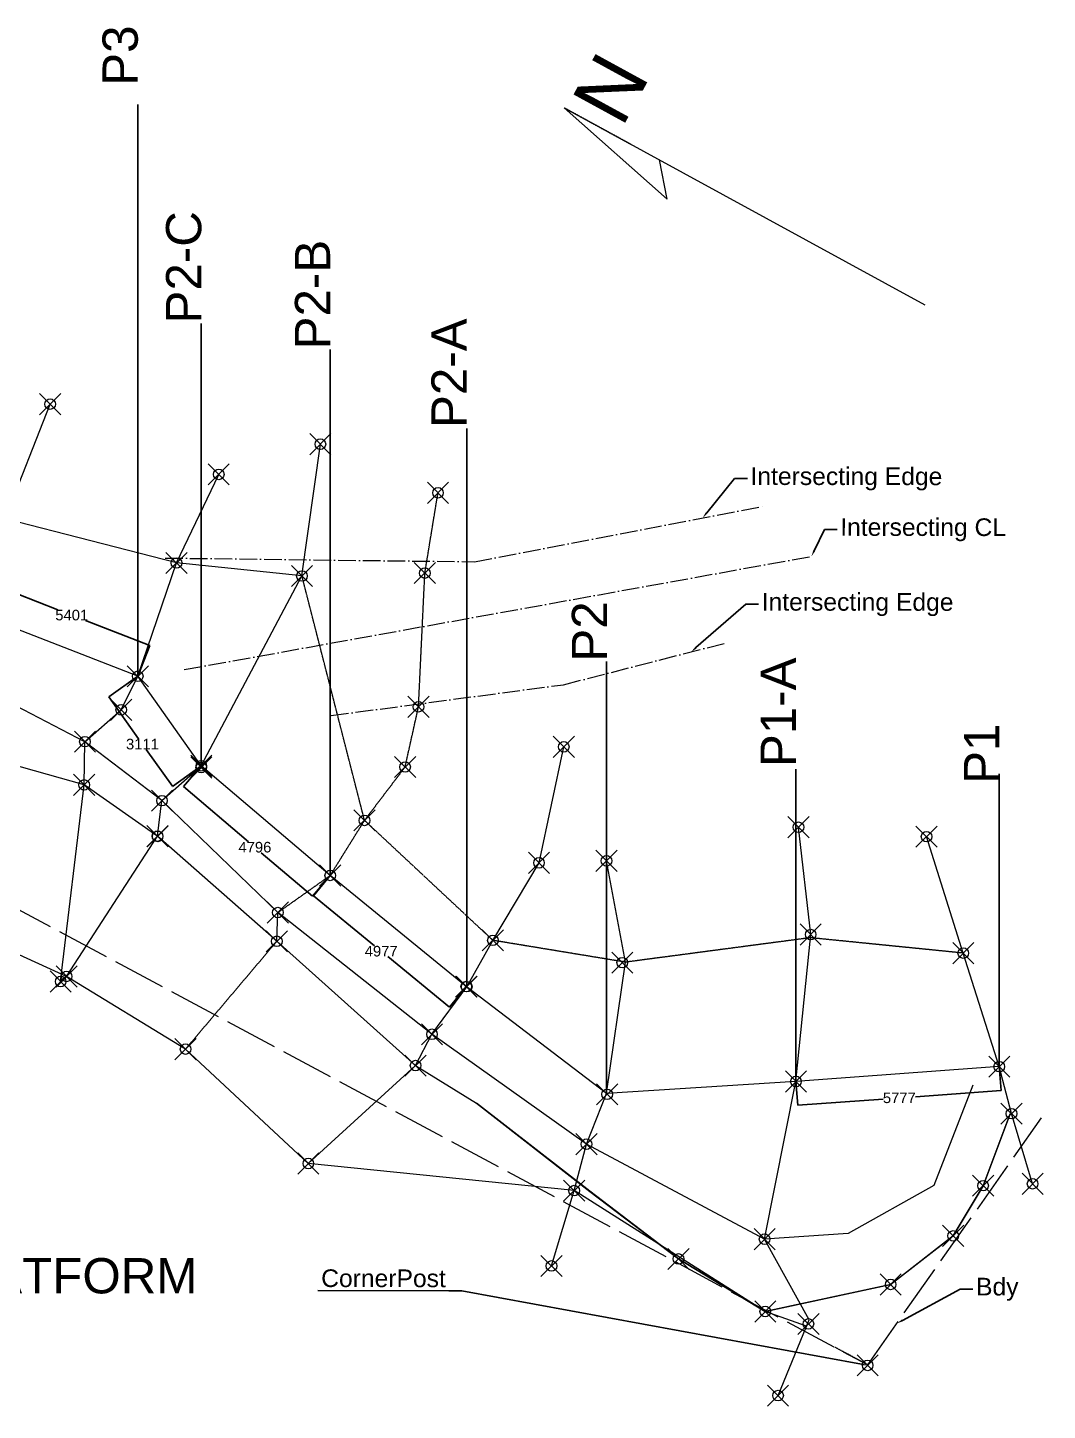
# Model space of a CAD drawing. Extents: x -66621 to 8567886, y -226536 to 8517995.
# Drawn here: x -29020 to -126, y 2385 to 41566 of the extents above; entities that cross this region are included whole.
import ezdxf
from ezdxf import colors
from ezdxf.entities.mleader import LeaderData, LeaderLine
from ezdxf.math import Vec2, Vec3

# ---------------------------------------------------------------- set-up
doc = ezdxf.new("R2010")
doc.units = 0
doc.header["$MEASUREMENT"] = 0
doc.header["$PDMODE"] = 35
doc.header["$PDSIZE"] = 300
for name, pattern in [('ACAD_ISO02W100', [15, 12, -3]), ('DASHDOT2', [0.7, 0.5, -0.1, 0, -0.1]), ('DASHED', [0.6, 0.5, -0.1])]:
    doc.linetypes.add(name, pattern=pattern)
doc.layers.get('0').update_dxf_attribs({"linetype": 'CONTINUOUS'})
doc.layers.get('Defpoints').update_dxf_attribs({"linetype": 'CONTINUOUS'})
doc.layers.add('Boundary', color=7, linetype='CONTINUOUS')
doc.layers.add('VIEWPORTS', color=7, linetype='CONTINUOUS')
doc.styles.add('MtXpl_arial_ttf_shx', font='arial.ttf.shx')
doc.styles.get("Standard").update_dxf_attribs({"font": 'arial.ttf', "height": 200})
doc.dimstyles.get("Standard").update_dxf_attribs({"dimtxt": 200, "dimasz": 0.18, "dimexe": 0.18, "dimexo": 0.0625, "dimgap": 0.09, "dimtad": 0, "dimtih": 1, "dimtoh": 1, "dimdec": 4, "dimzin": 0, "dimdsep": 46, "dimtxsty": 'MtXpl_arial_ttf_shx', "dimcen": 0.09, "dimadec": 0, "dimazin": 0, "dimtfac": 1, "dimtdec": 4, "dimtofl": 0, "dimtmove": 0, "dimatfit": 3, "dimfxl": 1, "dimtolj": 1, "dimtzin": 0, "dimarcsym": 0})

# ---------------------------------------------------------------- blocks, each defined once
blk = doc.blocks.new('*D18')
at = {"color": 0, "lineweight": -2, "ltscale": 800, "transparency": 16777216}
for p, q in [((-30933, 25144), (-30593, 26016)), ((-30593, 26016), (-28165, 25072)), ((-25560, 24059), (-27377, 24765)), ((-25899, 23186), (-25560, 24059))]:
    blk.add_line(p, q, dxfattribs=at)
at = {"color": 0, "lineweight": 0, "ltscale": 800, "transparency": 16777216}
for points in [[(-30593, 26016), (-30593, 26016), (-30593, 26016)], [(-25560, 24059), (-25560, 24059), (-25560, 24059)]]:
    blk.add_solid(points, dxfattribs=at)
at = {"layer": 'Defpoints', "color": 0, "lineweight": 0, "ltscale": 800, "transparency": 16777216}
for p in [(-30933, 25144, -78920), (-25560, 24059), (-25899, 23186, -78920)]:
    blk.add_point(p, dxfattribs=at)
at = {"color": 0, "lineweight": 0, "ltscale": 800, "transparency": 16777216, "insert": (-27771, 24918), "char_height": 300, "attachment_point": 5, "style": 'MtXpl_arial_ttf_shx'}
blk.add_mtext('\\A1;5401', dxfattribs=at)
blk = doc.blocks.new('*D19')
at = {"color": 0, "lineweight": -2, "ltscale": 800, "transparency": 16777216}
for p, q in [((-25899, 23186), (-26720, 22604)), ((-26719, 22604), (-25876, 21415)), ((-24919, 20068), (-25658, 21109)), ((-24099, 20650), (-24919, 20067))]:
    blk.add_line(p, q, dxfattribs=at)
at = {"color": 0, "lineweight": 0, "ltscale": 800, "transparency": 16777216}
for points in [[(-26719, 22604), (-26719, 22604), (-26719, 22604)], [(-24919, 20068), (-24919, 20068), (-24919, 20067)]]:
    blk.add_solid(points, dxfattribs=at)
at = {"layer": 'Defpoints', "color": 0, "lineweight": 0, "ltscale": 800, "transparency": 16777216}
for p in [(-25899, 23186), (-24099, 20650, -78920), (-24919, 20067)]:
    blk.add_point(p, dxfattribs=at)
at = {"color": 0, "lineweight": 0, "ltscale": 800, "transparency": 16777216, "insert": (-25767, 21262), "char_height": 300, "attachment_point": 5, "style": 'MtXpl_arial_ttf_shx'}
blk.add_mtext('\\A1;3111', dxfattribs=at)
blk = doc.blocks.new('*D20')
at = {"color": 0, "lineweight": -2, "ltscale": 800, "transparency": 16777216}
for p, q in [((-24099, 20650), (-24601, 20059)), ((-24601, 20059), (-22760, 18494)), ((-20948, 16952), (-22400, 18187)), ((-20446, 17542), (-20948, 16952))]:
    blk.add_line(p, q, dxfattribs=at)
at = {"color": 0, "lineweight": 0, "ltscale": 800, "transparency": 16777216}
for points in [[(-24601, 20059), (-24601, 20059), (-24601, 20059)], [(-20948, 16952), (-20948, 16952), (-20948, 16952)]]:
    blk.add_solid(points, dxfattribs=at)
at = {"layer": 'Defpoints', "color": 0, "lineweight": 0, "ltscale": 800, "transparency": 16777216}
for p in [(-24099, 20650), (-20446, 17542, -1930), (-20948, 16952)]:
    blk.add_point(p, dxfattribs=at)
at = {"color": 0, "lineweight": 0, "ltscale": 800, "transparency": 16777216, "insert": (-22580, 18341), "char_height": 300, "attachment_point": 5, "style": 'MtXpl_arial_ttf_shx'}
blk.add_mtext('\\A1;4796', dxfattribs=at)
blk = doc.blocks.new('*D21')
at = {"color": 0, "lineweight": -2, "ltscale": 800, "transparency": 16777216}
for p, q in [((-20446, 17542), (-20920, 16962)), ((-20920, 16962), (-19190, 15547)), ((-17067, 13812), (-18815, 15241)), ((-16592, 14392), (-17067, 13812))]:
    blk.add_line(p, q, dxfattribs=at)
at = {"color": 0, "lineweight": 0, "ltscale": 800, "transparency": 16777216}
for points in [[(-20920, 16962), (-20920, 16962), (-20920, 16962)], [(-17067, 13812), (-17067, 13812), (-17067, 13812)]]:
    blk.add_solid(points, dxfattribs=at)
at = {"layer": 'Defpoints', "color": 0, "lineweight": 0, "ltscale": 800, "transparency": 16777216}
for p in [(-20446, 17542), (-16592, 14392, -78920), (-17067, 13812)]:
    blk.add_point(p, dxfattribs=at)
at = {"color": 0, "lineweight": 0, "ltscale": 800, "transparency": 16777216, "insert": (-19002, 15394), "char_height": 300, "attachment_point": 5, "style": 'MtXpl_arial_ttf_shx'}
blk.add_mtext('\\A1;4977', dxfattribs=at)
blk = doc.blocks.new('*D24')
at = {"color": 0, "lineweight": -2, "ltscale": 800, "transparency": 16777216}
for p, q in [((-1488, 12124), (-1439, 11449)), ((-7250, 11704), (-7200, 11029)), ((-1439, 11449), (-3860, 11273)), ((-7200, 11029), (-4779, 11205))]:
    blk.add_line(p, q, dxfattribs=at)
at = {"color": 0, "lineweight": 0, "ltscale": 800, "transparency": 16777216}
for points in [[(-1439, 11449), (-1439, 11449), (-1439, 11449)], [(-7200, 11029), (-7200, 11029), (-7200, 11029)]]:
    blk.add_solid(points, dxfattribs=at)
at = {"layer": 'Defpoints', "color": 0, "lineweight": 0, "ltscale": 800, "transparency": 16777216}
for p in [(-1488, 12124, -78920), (-7250, 11704, -78920), (-1439, 11449)]:
    blk.add_point(p, dxfattribs=at)
at = {"color": 0, "lineweight": 0, "ltscale": 800, "transparency": 16777216, "insert": (-4320, 11239), "char_height": 300, "attachment_point": 5, "style": 'MtXpl_arial_ttf_shx'}
blk.add_mtext('\\A1;5777', dxfattribs=at)

msp = doc.modelspace()

# ---------------------------------------------------------------- linework, layer by layer
at = {"color": 7, "linetype": 'Continuous', "lineweight": 0, "ltscale": 1000}
for p, q in [((-24801.6, 26396.4, -9421.2), (-29658, 27647.8, -9331.2)), ((-21247.3, 26028.2, -9691.3), (-24801.6, 26396.4, -9421.2))]:
    msp.add_line(p, q, dxfattribs=at)
at = {"color": 1, "linetype": 'Continuous', "lineweight": 0, "elevation": -78920.3}
msp.add_lwpolyline([(-1488, 12124), (-7249.5, 11703.8), (-12620, 11358.8), (-16592, 14392.5), (-20445.7, 17542.4), (-24098.7, 20649.7), (-24098.7, 20649.7), (-25899.1, 23186.1), (-30932.6, 25143.7), (-35079.5, 27404.6), (-43462.7, 31216.7)], dxfattribs=at)
at = {"color": 7, "linetype": 'Continuous', "lineweight": 0}
for points, elevation in [([(-34721.1, 17790.5), (-32685.5, 21596.6), (-31751.7, 23593.4), (-31045.6, 24625), (-30932.6, 25143.7), (-29658, 27647.8), (-28381.1, 30898.2)], -78920.3), ([(-8138, 7235.8), (-13185.4, 9928.3), (-17562.7, 13041.3), (-21931.1, 16490.1), (-25213.7, 19661.4), (-27396.7, 21331.8), (-31751.7, 23593.4), (-44448.1, 29415.7)], -78920.3), ([(-27916.1, 14680.3), (-25340.6, 18656.9), (-25213.7, 19661.4), (-24098.7, 20649.7), (-21247.3, 26028.2), (-20725, 29763.6)], -78920.3), ([(-28084.9, 14537.7), (-27418.6, 20107.7), (-27396.7, 21331.8), (-26368.5, 22234.8), (-25899.1, 23186.1), (-24801.6, 26396.4), (-23604.9, 28907)], -78920.3), ([(-18028, 12153.9), (-21959.6, 15676.5), (-25334.9, 18648.7), (-27418.6, 20107.7), (-32685.5, 21596.6), (-36466.2, 23369.1)], -78920.3), ([(-21066.6, 9379.2), (-18028, 12153.9), (-17562.7, 13041.3), (-16578.1, 14390), (-15836.7, 15702.7), (-14530.1, 17899.5), (-13828.4, 21186.8)], -78920.3), ([(-6947.8, 4769.8), (-8118.9, 5185.8), (-13532.7, 8610.8), (-21066.6, 9379.2), (-24545.1, 12620.9), (-27916.1, 14680.3), (-34721.1, 17790.5), (-39008, 18891.1), (-46875.6, 20539)], -78920.3), ([(-7756.4, 2802.4), (-6872.7, 4952.5), (-8138, 7235.8), (-7249.5, 11703.8), (-6831.4, 15866.9), (-7178.3, 18908.2)], -78920.3), ([(-543.7, 8804.9), (-1141.3, 10791.8), (-1488, 12124), (-2507.7, 15341.4), (-3548.6, 18641.6)], -78920.3), ([(-14174.8, 6476.3), (-13532.7, 8610.8), (-13185.4, 9928.3), (-12620, 11358.8), (-12078.9, 15084.3), (-12617, 17957.1)], -78920.3), ([(-2235.7, 11600.5), (-3344, 8759.2), (-5774, 7400.4), (-8138, 7235.8), (-13185.4, 9928.3), (-17562.7, 13041.3), (-21931.1, 16490.1)], -78820.3), ([(-1176, 10789), (-1945.5, 8749.2), (-2792.8, 7326.3), (-4565, 5951.9), (-8118.1, 5186.3), (-10576.4, 6676), (-13088.8, 8591.7), (-16302.3, 11090.8), (-16302.3, 11090.8), (-16302.3, 11090.8)], -78820.3)]:
    msp.add_lwpolyline(points, dxfattribs=dict(at, elevation=elevation))
at = {"linetype": 'DASHDOT2', "lineweight": 0, "ltscale": 1000, "elevation": -78820.3}
for points in [[(-25120.9, 26535.3), (-16357.6, 26430.9), (-8151.2, 28011.8)], [(-24580.7, 23373.8), (-6809.5, 26582.9)], [(-20423.2, 22072.3), (-13834.8, 22948), (-9283.9, 24118.9)]]:
    msp.add_lwpolyline(points, dxfattribs=at)
at = {"color": 7, "linetype": 'Continuous', "lineweight": 0}
msp.add_polyline3d([(-18028, 12153.9, -4100.5), (-16305.6, 11088.9, -3640.5), (-13091, 8590.4, -2170.3), (-10577.9, 6675.1, -1140.1), (-8118.9, 5185.8, -600.1), (-4565.5, 5952.3, -1430.2), (-2793.4, 7327.4, -2400.3), (-1946.4, 8750.7, -3050.4), (-1177.3, 10790.9, -4230.6)], dxfattribs=at)
at = {"linetype": 'Continuous', "lineweight": 0}
for p in [(-28381.1, 30898.2, -11601.5), (-20725, 29763.6, -12111.6), (-23604.9, 28907, -11481.5), (-17391.8, 28385.9, -11581.5), (-24801.6, 26396.4, -9421.2), (-21247.3, 26028.2, -9691.3), (-17764.3, 26110.5, -10111.3), (-25899.1, 23186.1, -9101.2), (-17944.1, 22321.9, -9771.3), (-26368.5, 22234.8, -8891.2), (-27396.7, 21331.8, -8691.1), (-13828.4, 21186.8, -8791.1), (-24100.4, 20599.7, -8511.1), (-24098.7, 20649.7, -8581.1), (-18324, 20615.1, -8221.1), (-27418.6, 20107.7, -6100.8), (-25213.7, 19661.4, -8251.1), (-19474.2, 19101.7, -7571), (-7178.3, 18908.2, -5360.7), (-25340.6, 18656.9, -5760.8), (-25334.9, 18648.7, -5770.8), (-3548.6, 18641.6, -6900.9), (-14530.1, 17899.5, -6880.9), (-12617, 17957.1, -6720.9), (-20445.7, 17542.4, -7541), (-21931.1, 16490.1, -7260.9), (-21959.6, 15676.5, -4790.6), (-15836.7, 15702.7, -5940.8), (-6831.4, 15866.9, -5110.7), (-2507.7, 15341.4, -5390.7), (-2507.7, 15341.4, -5390.7), (-12170.9, 15070.6, -5180.7), (-28084.9, 14537.7, -2660.3), (-27916.1, 14680.3, -2720.4), (-16592, 14392.5, -6390.8), (-16578.1, 14390, -6280.8), (-17562.7, 13041.3, -5970.8), (-24545.1, 12620.9, -2430.3), (-18028, 12153.9, -4100.5), (-1488, 12124, -4940.6), (-12599, 11340.1, -4980.7), (-7249.5, 11703.8, -4870.6), (-1141.3, 10791.8, -4170.5), (-13185.4, 9928.3, -4870.6), (-21066.6, 9379.2, -1530.2), (-13532.7, 8610.8, -2190.3), (-1946.4, 8750.7, -3050.4), (-543.7, 8804.9, -3130.4), (-8138, 7235.8, -4520.6), (-2793.4, 7327.4, -2400.3), (-10577.9, 6675.1, -1140.1), (-14174.8, 6476.3, -990.1), (-4565.5, 5952.3, -1430.2), (-8118.9, 5185.8, -600.1), (-6895.6, 4833.6, -590.1), (-7756.4, 2802.4, 430.1)]:
    msp.add_point(p, dxfattribs=at)
at = {"layer": 'Boundary', "color": 7, "linetype": 'DASHED', "lineweight": 0, "ltscale": 3000, "elevation": -78920.3}
msp.add_lwpolyline([(-59841, 32973.9), (-5214.5, 3672.6), (-289.1, 10674.7)], dxfattribs=at)
at = {"layer": 'Boundary', "color": 7, "linetype": 'Continuous', "lineweight": 0}
msp.add_point((-5217, 3658.7, -78920.3), dxfattribs=at)
at = {"layer": 'VIEWPORTS', "color": 7, "linetype": 'ACAD_ISO02W100', "lineweight": 0}
for p, q in [((-13820.9, 39295.1), (-11934, 38263.8)), ((-11934, 38263.8), (-13820.9, 39295.1)), ((-5214.5, 3672.6, -78920.3), (-6142.9, 4170.6, -78920.3)), ((-5214.5, 3672.6, -78920.3), (-5787, 3982, -78920.3))]:
    msp.add_line(p, q, dxfattribs=at)
at = {"layer": 'VIEWPORTS', "color": 7, "lineweight": 0}
for p, q in [((-13820.9, 39295.1), (-10898.6, 36704)), ((-10898.6, 36704), (-11116.7, 37817))]:
    msp.add_line(p, q, dxfattribs=at)
msp.add_lwpolyline([(-13820.9, 39295.1), (-3598.6, 33707.8)], dxfattribs=at)
at = {"layer": 'VIEWPORTS', "color": 7, "linetype": 'ACAD_ISO02W100', "lineweight": 0}
for points, elevation in [([(-24545.1, 12620.9), (-21959.6, 15676.5), (-21931.1, 16490.1), (-20445.7, 17542.4), (-19474.2, 19101.7), (-18324, 20615.1), (-17944.1, 22321.9), (-17764.3, 26110.5), (-17391.8, 28385.9)], -2430.3), ([(-15836.7, 15702.7), (-19474.2, 19101.7), (-21247.3, 26028.2)], -4890.6), ([(-2507.7, 15341.4), (-6840.5, 15776.6), (-12078.9, 15084.3), (-15836.7, 15702.7)], -5390.7)]:
    msp.add_lwpolyline(points, dxfattribs=dict(at, elevation=elevation))

# ---------------------------------------------------------------- texts
at = {"linetype": 'Continuous', "lineweight": 0}
for s, p in [('P3', (-25899.1, 39918.5)), ('P2-C', (-24099.1, 33182.9, -78920.3)), ('P2-B', (-20446.1, 32448.5, -1930.3)), ('P2-A', (-16578.1, 30221.4, -78920.3)), ('P2', (-12599, 23600.4, -4980.7)), ('P1-A', (-7249.5, 20612.6, -78920.3)), ('P1', (-1488, 20136.9, -78920.3))]:
    msp.add_text(s, height=1000.13, rotation=90, dxfattribs=at).set_placement(p)
at = {"linetype": 'Continuous', "lineweight": 0, "ltscale": 1000}
msp.add_text('N', height=1669.5, rotation=61.33981, dxfattribs=at).set_placement((-12179.4, 38704.1))
at = {"color": 7, "linetype": 'Continuous', "lineweight": 0, "insert": (-43457.9, 6698.8, -78920.3), "char_height": 1000, "attachment_point": 1}
msp.add_mtext_dynamic_manual_height_columns('PLAN VIEW  TOP PLATFORM', width=60073.975, gutter_width=1000.1, heights=[200], dxfattribs=at)

# ---------------------------------------------------------------- dimensions: what is measured, and where the dimension line sits
at = {"lineweight": 0, "ltscale": 800}
for base, p1, p2, angle, picture, middle in [((-25559.8, 24058.5), (-30932.6, 25143.7, -78920.3), (-25899.1, 23186.1, -78920.3), 338.74809, '*D18', (-27770.7, 24918.4)), ((-24919.1, 20067.4), (-25899.1, 23186.2), (-24098.7, 20649.7, -78920.3), 305.36666, '*D19', (-25767, 21262)), ((-20947.9, 16952), (-24098.7, 20649.7), (-20445.7, 17542.4, -1930.3), 319.61429, '*D20', (-22580.3, 18340.6)), ((-17066.5, 13811.9), (-20445.7, 17542.4), (-16592, 14392.5, -78920.3), 320.73826, '*D21', (-19002.3, 15394.2))]:
    dim = msp.add_linear_dim(base=base, p1=p1, p2=p2, angle=angle, dimstyle='Standard', override={"dimtxt": 300, "dimdec": 0}, dxfattribs=at)
    dim.commit()
    dim.dimension.update_dxf_attribs({"geometry": picture, "text_midpoint": middle, "dimtype": 161})
dim = msp.add_aligned_dim(p1=(-7249.5, 11703.8, -78920.3), p2=(-1488, 12124, -78920.3), distance=-676.7, dimstyle='Standard', override={"dimtxt": 300, "dimdec": 0}, dxfattribs=at)
dim.commit()
dim.dimension.update_dxf_attribs({"geometry": '*D24', "text_midpoint": (-4319.6, 11239)})

# ---------------------------------------------------------------- leaders
ml = msp.add_multileader_mtext('Standard', dxfattribs=at)
ml.set_content('', color=256)
ml.set_leader_properties()
ml.build(insert=Vec2(0, 0))
ml.multileader.update_dxf_attribs({"text_right_attachment_type": 6, "dogleg_length": 0.36, "arrow_head_size": 0.18})
ctx = ml.context
ctx.base_point, ctx.char_height, ctx.arrow_head_size, ctx.landing_gap_size, ctx.plane_origin = Vec3(-25899.7, 39383.9), 0.18, 0.18, 0.09, Vec3(-25899.1, 23186.2)
ctx.right_attachment, ctx.text_align_type = 6, 2
notes = []
notes.append((ctx, [(0, (1, 1, 0), (-25899.1, 39383.8), (-1, 0), 0.36, [(0, [(-25899.1, 23186.2)], 0, [])])]))
ctx.mtext.insert, ctx.mtext.alignment, ctx.mtext.flow_direction = Vec3(-25899.6, 39384), 3, 5
ml = msp.add_multileader_mtext('Standard', dxfattribs=at)
ml.set_content('', color=256)
ml.set_leader_properties()
ml.build(insert=Vec2(0, 0))
ml.multileader.update_dxf_attribs({"text_right_attachment_type": 6, "dogleg_length": 0.36, "arrow_head_size": 0.18})
ctx = ml.context
ctx.base_point, ctx.char_height, ctx.arrow_head_size, ctx.landing_gap_size, ctx.plane_origin = Vec3(-24099.3, 33183, -78920.3), 0.18, 0.18, 0.09, Vec3(-24098.7, 20649.7, -78920.3)
ctx.right_attachment, ctx.text_align_type = 6, 2
notes.append((ctx, [(0, (1, 1, 0), (-24098.7, 33182.9, -78920.3), (-1, 0), 0.36, [(0, [(-24098.7, 20649.7, -78920.3)], 0, [])])]))
ctx.mtext.insert, ctx.mtext.alignment, ctx.mtext.flow_direction = Vec3(-24099.2, 33183.1, -78920.3), 3, 5
ml = msp.add_multileader_mtext('Standard', dxfattribs=at)
ml.set_content('', color=256)
ml.set_leader_properties()
ml.build(insert=Vec2(0, 0))
ml.multileader.update_dxf_attribs({"text_right_attachment_type": 6, "dogleg_length": 0.36, "arrow_head_size": 0.18})
ctx = ml.context
ctx.base_point, ctx.char_height, ctx.arrow_head_size, ctx.landing_gap_size, ctx.plane_origin = Vec3(-20446.3, 32448.6, -1930.3), 0.18, 0.18, 0.09, Vec3(-20445.7, 17542.4, -1930.3)
ctx.right_attachment, ctx.text_align_type = 6, 2
notes.append((ctx, [(0, (1, 1, 0), (-20445.7, 32448.5, -1930.3), (-1, 0), 0.36, [(0, [(-20445.7, 17542.4, -1930.3)], 0, [])])]))
ctx.mtext.insert, ctx.mtext.alignment, ctx.mtext.flow_direction = Vec3(-20446.2, 32448.7, -1930.3), 3, 5
ml = msp.add_multileader_mtext('Standard', dxfattribs=at)
ml.set_content('', color=256)
ml.set_leader_properties()
ml.build(insert=Vec2(0, 0))
ml.multileader.update_dxf_attribs({"text_right_attachment_type": 6, "dogleg_length": 0.36, "arrow_head_size": 0.18})
ctx = ml.context
ctx.base_point, ctx.char_height, ctx.arrow_head_size, ctx.landing_gap_size, ctx.plane_origin = Vec3(-16577.7, 30202.9, -78920.3), 0.18, 0.18, 0.09, Vec3(-16578.1, 14390, -78920.3)
ctx.right_attachment = 6
notes.append((ctx, [(0, (1, 1, 0), (-16578.1, 30202.9, -78920.3), (1, 0), 0.36, [(0, [(-16578.1, 14390, -78920.3)], 0, [])])]))
ctx.mtext.insert, ctx.mtext.flow_direction = Vec3(-16577.6, 30203, -78920.3), 5
at = {"color": 7, "linetype": 'Continuous', "lineweight": 0, "ltscale": 1000}
ml = msp.add_multileader_mtext('Standard', dxfattribs=at)
ml.set_content('Intersecting Edge', color=7, style='MtXpl_arial_ttf_shx')
ml.set_leader_properties()
ml.build(insert=Vec2(0, 0))
ml.multileader.update_dxf_attribs({"text_right_attachment_type": 6, "dogleg_length": 72, "arrow_head_size": 180})
ctx = ml.context
ctx.base_point, ctx.char_height, ctx.arrow_head_size, ctx.landing_gap_size, ctx.plane_origin, ctx.plane_x_axis, ctx.plane_y_axis = Vec3(-8626.7, 28786.4, -142340.1), 500, 180, 90, Vec3(12606.3, 33394.2, -142340.1), Vec3(0.999999, -0.0014232), Vec3(0.0014232, 0.999999)
ctx.right_attachment = 6
notes.append((ctx, [(1, (1, 1, 0), (-8986.8, 28786.9, -142340.1), (0.999999, -0.0014232), 360, [(0, [(-9892, 27676.4, -142340.1)], 0, [])])]))
ctx.mtext.insert, ctx.mtext.text_direction, ctx.mtext.rotation, ctx.mtext.flow_direction = Vec3(-8536.3, 29108.8, -142340.1), Vec3(0.999999, -0.0014232), 6.2817621, 5
ml = msp.add_multileader_mtext('Standard', dxfattribs=at)
ml.set_content('Intersecting CL', color=7, style='MtXpl_arial_ttf_shx')
ml.set_leader_properties()
ml.build(insert=Vec2(0, 0))
ml.multileader.update_dxf_attribs({"text_right_attachment_type": 6, "dogleg_length": 72, "arrow_head_size": 180})
ctx = ml.context
ctx.base_point, ctx.char_height, ctx.arrow_head_size, ctx.landing_gap_size, ctx.plane_origin, ctx.plane_x_axis, ctx.plane_y_axis = Vec3(-6083.9, 27343.8, -142340.1), 500, 180, 90, Vec3(15321.2, 30728.6, -142340.1), Vec3(0.999999, -0.0014232), Vec3(0.0014232, 0.999999)
ctx.right_attachment = 6
notes.append((ctx, [(1, (1, 1, 0), (-6444, 27344.3, -142340.1), (0.999999, -0.0014232), 360, [(0, [(-6809.5, 26582.9, -142340.1)], 0, [])])]))
ctx.mtext.insert, ctx.mtext.text_direction, ctx.mtext.rotation, ctx.mtext.flow_direction = Vec3(-5993.4, 27666.1, -142340.1), Vec3(0.999999, -0.0014232), 6.2817621, 5
ml = msp.add_multileader_mtext('Standard', dxfattribs=at)
ml.set_content('Intersecting Edge', color=7, style='MtXpl_arial_ttf_shx')
ml.set_leader_properties()
ml.build(insert=Vec2(0, 0))
ml.multileader.update_dxf_attribs({"text_right_attachment_type": 6, "dogleg_length": 72, "arrow_head_size": 180})
ctx = ml.context
ctx.base_point, ctx.char_height, ctx.arrow_head_size, ctx.landing_gap_size, ctx.plane_origin, ctx.plane_x_axis, ctx.plane_y_axis = Vec3(-8310, 25225, -142340.1), 500, 180, 90, Vec3(12923.5, 25035.9, -142340.1), Vec3(0.999999, -0.0014232), Vec3(0.0014232, 0.999999)
ctx.right_attachment = 6
notes.append((ctx, [(1, (1, 1, 0), (-8669.6, 25225.5, -142340.1), (0.999999, -0.0014232), 359.6, [(0, [(-10217.3, 23878.8, -142340.1)], 0, [])])]))
ctx.mtext.insert, ctx.mtext.text_direction, ctx.mtext.rotation, ctx.mtext.flow_direction = Vec3(-8219.6, 25547.3, -142340.1), Vec3(0.999999, -0.0014232), 6.2817621, 5
at = {"lineweight": 0, "ltscale": 800}
ml = msp.add_multileader_mtext('Standard', dxfattribs=at)
ml.set_content('', color=256)
ml.set_leader_properties()
ml.build(insert=Vec2(0, 0))
ml.multileader.update_dxf_attribs({"text_right_attachment_type": 6, "dogleg_length": 0.36, "arrow_head_size": 0.18})
ctx = ml.context
ctx.base_point, ctx.char_height, ctx.arrow_head_size, ctx.landing_gap_size, ctx.plane_origin = Vec3(-12620.5, 23600.5), 0.18, 0.18, 0.09, Vec3(-12620, 11358.8)
ctx.right_attachment, ctx.text_align_type = 6, 2
notes.append((ctx, [(0, (1, 1, 0), (-12620, 23600.4), (-1, 0), 0.36, [(0, [(-12620, 11358.8)], 0, [])])]))
ctx.mtext.insert, ctx.mtext.alignment, ctx.mtext.flow_direction = Vec3(-12620.5, 23600.6), 3, 5
ml = msp.add_multileader_mtext('Standard', dxfattribs=at)
ml.set_content('', color=256)
ml.set_leader_properties()
ml.build(insert=Vec2(0, 0))
ml.multileader.update_dxf_attribs({"text_right_attachment_type": 6, "dogleg_length": 0.36, "arrow_head_size": 0.18})
ctx = ml.context
ctx.base_point, ctx.char_height, ctx.arrow_head_size, ctx.landing_gap_size, ctx.plane_origin = Vec3(-7249.2, 20551.5), 0.18, 0.18, 0.09, Vec3(-7249.5, 11703.7)
ctx.right_attachment = 6
notes.append((ctx, [(0, (1, 1, 0), (-7249.5, 20551.5), (1, 0), 0.36, [(0, [(-7249.5, 11703.7)], 0, [])])]))
ctx.mtext.insert, ctx.mtext.flow_direction = Vec3(-7249.1, 20551.6), 5
ml = msp.add_multileader_mtext('Standard', dxfattribs=at)
ml.set_content('', color=256)
ml.set_leader_properties()
ml.build(insert=Vec2(0, 0))
ml.multileader.update_dxf_attribs({"text_right_attachment_type": 6, "dogleg_length": 0.36, "arrow_head_size": 0.18})
ctx = ml.context
ctx.base_point, ctx.char_height, ctx.arrow_head_size, ctx.landing_gap_size, ctx.plane_origin = Vec3(-1487.6, 20422.1), 0.18, 0.18, 0.09, Vec3(-1488, 12123.9)
ctx.right_attachment = 6
notes.append((ctx, [(0, (1, 1, 0), (-1488, 20422.1), (1, 0), 0.36, [(0, [(-1488, 12123.9)], 0, [])])]))
ctx.mtext.insert, ctx.mtext.flow_direction = Vec3(-1487.6, 20422.2), 5
at = {"color": 7, "linetype": 'Continuous', "lineweight": 0, "ltscale": 1000}
ml = msp.add_multileader_mtext('Standard', dxfattribs=at)
ml.set_content('CornerPost', color=7, style='MtXpl_arial_ttf_shx')
ml.set_leader_properties()
ml.build(insert=Vec2(0, 0))
ml.multileader.update_dxf_attribs({"text_right_attachment_type": 6, "dogleg_length": 72, "arrow_head_size": 180})
ctx = ml.context
ctx.base_point, ctx.char_height, ctx.arrow_head_size, ctx.landing_gap_size, ctx.plane_origin, ctx.plane_x_axis, ctx.plane_y_axis = Vec3(-20759.9, 6125.5, -78920.3), 500, 180, 90, Vec3(15025.8, 10555.3, -78920.3), Vec3(0.999999, -0.0014232), Vec3(0.0014232, 0.999999)
ctx.right_attachment, ctx.text_align_type = 6, 2
notes.append((ctx, [(0, (1, 1, 0), (-16720.7, 5774, -78920.3), (-0.999999, 0.0014232), 360, [(0, [(-5217, 3658.7, -78920.3)], 0, [])])]))
ctx.mtext.insert, ctx.mtext.text_direction, ctx.mtext.rotation, ctx.mtext.alignment, ctx.mtext.flow_direction = Vec3(-17169.9, 6374.7, -78920.3), Vec3(0.999999, -0.0014232), 6.2817621, 3, 5
ml = msp.add_multileader_mtext('Standard', dxfattribs=at)
ml.set_content('Bdy', color=7, style='MtXpl_arial_ttf_shx')
ml.set_leader_properties()
ml.build(insert=Vec2(0, 0))
ml.multileader.update_dxf_attribs({"text_right_attachment_type": 6, "dogleg_length": 72, "arrow_head_size": 180})
ctx = ml.context
ctx.base_point, ctx.char_height, ctx.arrow_head_size, ctx.landing_gap_size, ctx.plane_origin, ctx.plane_x_axis, ctx.plane_y_axis = Vec3(-2235.9, 5817.8, -78920.3), 500, 180, 90, Vec3(15618.6, 12802.5, -78920.3), Vec3(0.999999, -0.0014232), Vec3(0.0014232, 0.999999)
ctx.right_attachment = 6
notes.append((ctx, [(1, (1, 1, 0), (-2596, 5818.3, -78920.3), (0.999999, -0.0014232), 360, [(0, [(-4389.2, 4849.2, -78920.3)], 0, [])])]))
ctx.mtext.insert, ctx.mtext.text_direction, ctx.mtext.rotation, ctx.mtext.flow_direction = Vec3(-2145.4, 6141.1, -78920.3), Vec3(0.999999, -0.0014232), 6.2817621, 5
for ctx, leaders in notes:
    for number, flags, end, landing, length, lines in leaders:
        leader = LeaderData()
        leader.index, (leader.has_last_leader_line, leader.has_dogleg_vector, leader.attachment_direction) = number, flags
        leader.last_leader_point, leader.dogleg_vector, leader.dogleg_length = Vec3(end), Vec3(landing), length
        for number, points, colour, breaks in lines:
            line = LeaderLine()
            line.index, line.vertices, line.color, line.breaks = number, Vec3.list(points), colors.encode_raw_color(colour), breaks
            leader.lines.append(line)
        ctx.leaders.append(leader)

doc.saveas('drawing.dxf')
